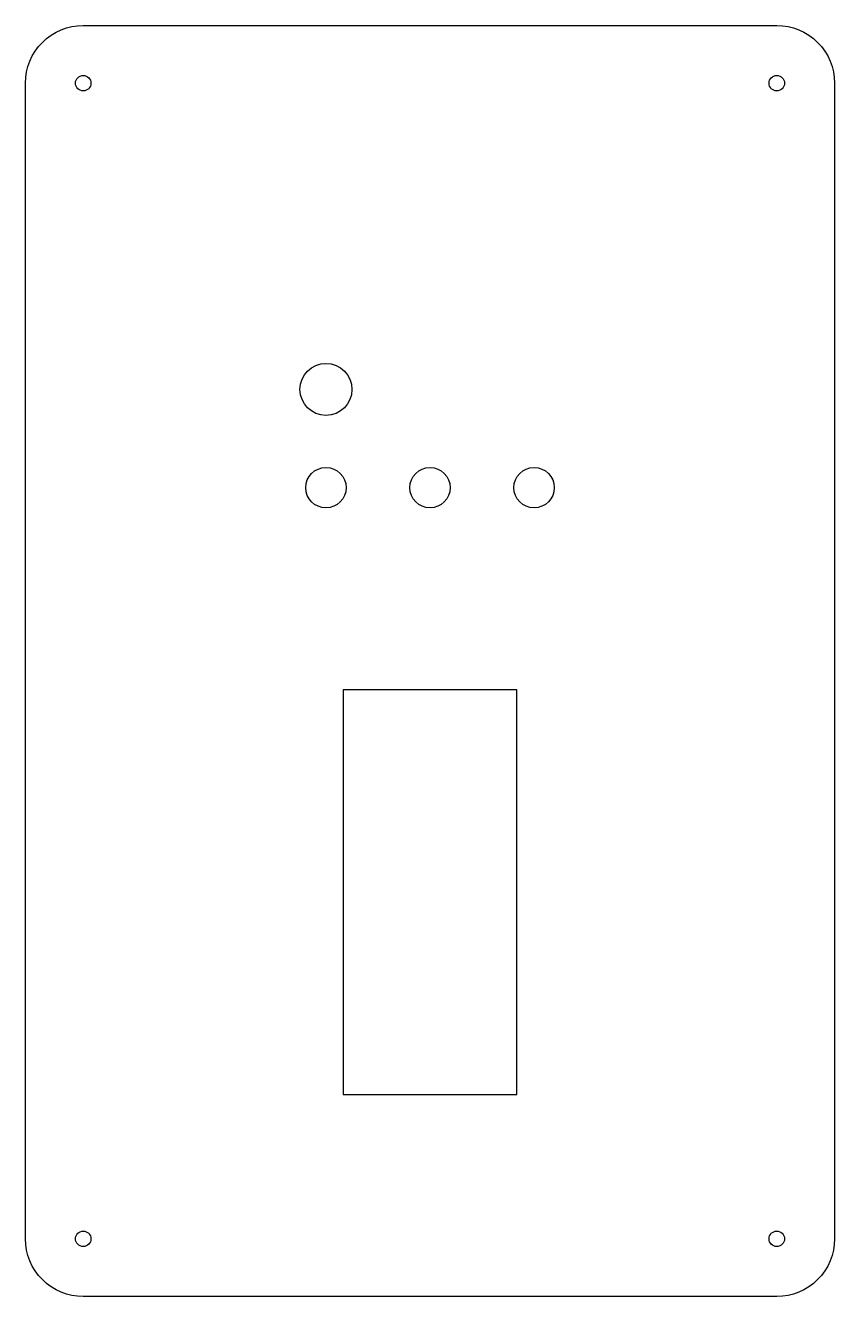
# Model space of a CAD drawing. Header units: inches. Extents: x -6.5 to 0.5, y -9 to 2.
import ezdxf

# ---------------------------------------------------------------- set-up
doc = ezdxf.new("R2010")
doc.units = ezdxf.units.IN
doc.layers.get('0').update_dxf_attribs({"linetype": 'CONTINUOUS'})

msp = doc.modelspace()

# ---------------------------------------------------------------- linework, layer by layer
msp.add_lwpolyline([(-6.5, 1.5, -0.414214), (-6, 2), (0, 2, -0.414214), (0.5, 1.5), (0.5, -8.5, -0.414214), (0, -9), (-6, -9, -0.414214), (-6.5, -8.5)], format="xyb", close=True)
msp.add_lwpolyline([(-2.25, -7.25), (-2.25, -3.75), (-3.75, -3.75), (-3.75, -7.25)], close=True)
for centre, radius in [((-6, 1.5), 0.0669), ((0, 1.5), 0.0669), ((-3.9, -1.15), 0.225), ((-3.9, -2), 0.175), ((-3, -2), 0.175), ((-2.1, -2), 0.175), ((-6, -8.5), 0.0669), ((0, -8.5), 0.0669)]:
    msp.add_circle(centre, radius)

doc.saveas('drawing.dxf')
